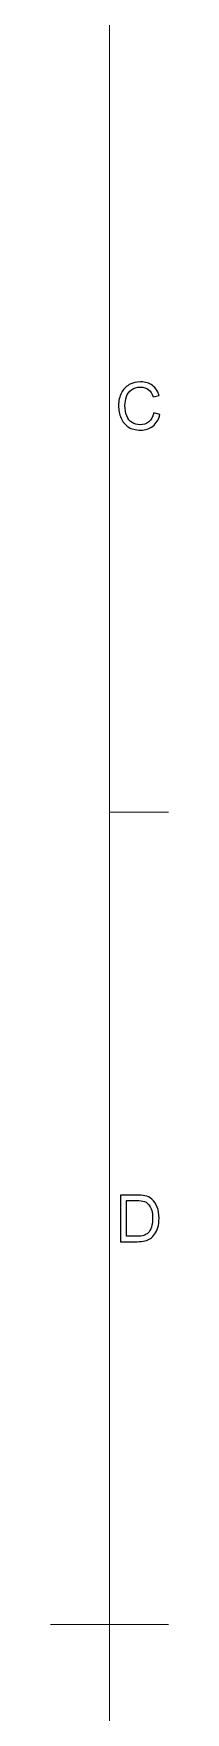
# Model space of a CAD drawing. Header units: centimetres. Extents: x -52 to 52, y -48 to 48.
# Drawn here: x 29.46 to 30.46, y -19.26 to -4.94 of the extents above; entities that cross this region are included whole.
import ezdxf

# ---------------------------------------------------------------- set-up
doc = ezdxf.new("R2010")
doc.units = ezdxf.units.CM
doc.header["$MEASUREMENT"] = 0
doc.layers.add('Title Block', color=7, linetype='Continuous')

msp = doc.modelspace()

# ---------------------------------------------------------------- linework, layer by layer
at = {"layer": 'Title Block', "lineweight": 9}
for points in [[(29.96203, -46.2054), (29.96203, -46.2054), (29.96203, 9.1946), (29.96203, 9.1946)], [(29.96203, -11.5804), (29.96203, -11.5804), (30.46203, -11.5804), (30.46203, -11.5804)], [(29.46203, -18.5054), (29.46203, -18.5054), (30.46203, -18.5054), (30.46203, -18.5054)]]:
    msp.add_open_spline(points, degree=3, dxfattribs=at)
at = {"layer": 'Title Block'}
for points, knots in [([(30.33753, -8.17836), (30.33753, -8.17836), (30.39031, -8.1917), (30.39031, -8.1917), (30.37929, -8.23494), (30.35948, -8.26781), (30.33087, -8.29049), (30.30226, -8.31318), (30.26726, -8.32457), (30.22587, -8.32457), (30.18309, -8.32457), (30.14827, -8.31586), (30.12142, -8.29836), (30.09457, -8.28096), (30.0742, -8.25568), (30.06022, -8.22262), (30.04624, -8.18947), (30.0392, -8.15401), (30.0392, -8.11605), (30.0392, -8.07466), (30.04707, -8.03855), (30.0629, -8.00771), (30.07874, -7.97688), (30.10124, -7.95345), (30.1304, -7.93743), (30.15957, -7.92142), (30.1917, -7.91345), (30.2267, -7.91345), (30.26651, -7.91345), (30.29994, -7.92355), (30.32698, -7.94382), (30.35411, -7.9641), (30.373, -7.99253), (30.38365, -8.02919), (30.38365, -8.02919), (30.33198, -8.04142), (30.33198, -8.04142), (30.32281, -8.01253), (30.30939, -7.99142), (30.29189, -7.97827), (30.27439, -7.96503), (30.25235, -7.95845), (30.22577, -7.95845), (30.19531, -7.95845), (30.16975, -7.96577), (30.14929, -7.9804), (30.12883, -7.99503), (30.11438, -8.01475), (30.10614, -8.03938), (30.09781, -8.0641), (30.09364, -8.08956), (30.09364, -8.11577), (30.09364, -8.14957), (30.09855, -8.1791), (30.10837, -8.20429), (30.11818, -8.22957), (30.13346, -8.24836), (30.1542, -8.26086), (30.17494, -8.27336), (30.19735, -8.27957), (30.22151, -8.27957), (30.25096, -8.27957), (30.27577, -8.27105), (30.29614, -8.2541), (30.31652, -8.23707), (30.33031, -8.21188), (30.33753, -8.17836)], [0, 0, 0, 0, 0.04545455, 0.04545455, 0.04545455, 0.09090909, 0.09090909, 0.09090909, 0.13636364, 0.13636364, 0.13636364, 0.18181818, 0.18181818, 0.18181818, 0.22727273, 0.22727273, 0.22727273, 0.27272727, 0.27272727, 0.27272727, 0.31818182, 0.31818182, 0.31818182, 0.36363636, 0.36363636, 0.36363636, 0.40909091, 0.40909091, 0.40909091, 0.45454545, 0.45454545, 0.45454545, 0.5, 0.5, 0.5, 0.54545455, 0.54545455, 0.54545455, 0.59090909, 0.59090909, 0.59090909, 0.63636364, 0.63636364, 0.63636364, 0.68181818, 0.68181818, 0.68181818, 0.72727273, 0.72727273, 0.72727273, 0.77272727, 0.77272727, 0.77272727, 0.81818182, 0.81818182, 0.81818182, 0.86363636, 0.86363636, 0.86363636, 0.90909091, 0.90909091, 0.90909091, 0.95454545, 0.95454545, 0.95454545, 1, 1, 1, 1]), ([(30.0542, -15.2429), (30.0542, -15.2429), (30.0542, -14.84512), (30.0542, -14.84512), (30.0542, -14.84512), (30.19124, -14.84512), (30.19124, -14.84512), (30.22216, -14.84512), (30.24577, -14.84697), (30.26207, -14.85077), (30.28485, -14.85605), (30.30429, -14.86558), (30.3204, -14.87929), (30.34142, -14.89706), (30.35707, -14.91966), (30.36744, -14.94725), (30.3779, -14.97484), (30.38309, -15.00642), (30.38309, -15.04188), (30.38309, -15.07207), (30.37957, -15.09882), (30.37253, -15.12216), (30.3655, -15.14549), (30.35642, -15.16484), (30.3454, -15.18012), (30.33429, -15.1954), (30.32226, -15.20744), (30.30911, -15.21614), (30.29605, -15.22494), (30.28022, -15.2316), (30.2617, -15.23614), (30.24309, -15.24068), (30.22179, -15.2429), (30.19772, -15.2429), (30.19772, -15.2429), (30.0542, -15.2429), (30.0542, -15.2429)], [0, 0, 0, 0, 0.08333333, 0.08333333, 0.08333333, 0.16666667, 0.16666667, 0.16666667, 0.25, 0.25, 0.25, 0.33333333, 0.33333333, 0.33333333, 0.41666667, 0.41666667, 0.41666667, 0.5, 0.5, 0.5, 0.58333333, 0.58333333, 0.58333333, 0.66666667, 0.66666667, 0.66666667, 0.75, 0.75, 0.75, 0.83333333, 0.83333333, 0.83333333, 0.91666667, 0.91666667, 0.91666667, 1, 1, 1, 1]), ([(30.10698, -15.19623), (30.10698, -15.19623), (30.19179, -15.19623), (30.19179, -15.19623), (30.218, -15.19623), (30.23855, -15.19383), (30.25346, -15.18892), (30.26837, -15.18401), (30.28022, -15.17716), (30.28911, -15.16827), (30.30151, -15.15577), (30.31124, -15.13892), (30.31818, -15.11781), (30.32513, -15.0967), (30.32864, -15.07114), (30.32864, -15.04105), (30.32864, -14.99938), (30.32179, -14.96734), (30.30818, -14.94493), (30.29457, -14.92253), (30.278, -14.90753), (30.25846, -14.89993), (30.24438, -14.89447), (30.2217, -14.89179), (30.1904, -14.89179), (30.1904, -14.89179), (30.10698, -14.89179), (30.10698, -14.89179), (30.10698, -14.89179), (30.10698, -15.19623), (30.10698, -15.19623)], [0, 0, 0, 0, 0.1, 0.1, 0.1, 0.2, 0.2, 0.2, 0.3, 0.3, 0.3, 0.4, 0.4, 0.4, 0.5, 0.5, 0.5, 0.6, 0.6, 0.6, 0.7, 0.7, 0.7, 0.8, 0.8, 0.8, 0.9, 0.9, 0.9, 1, 1, 1, 1])]:
    msp.add_open_spline(points, degree=3, knots=knots, dxfattribs=at)

doc.saveas('drawing.dxf')
